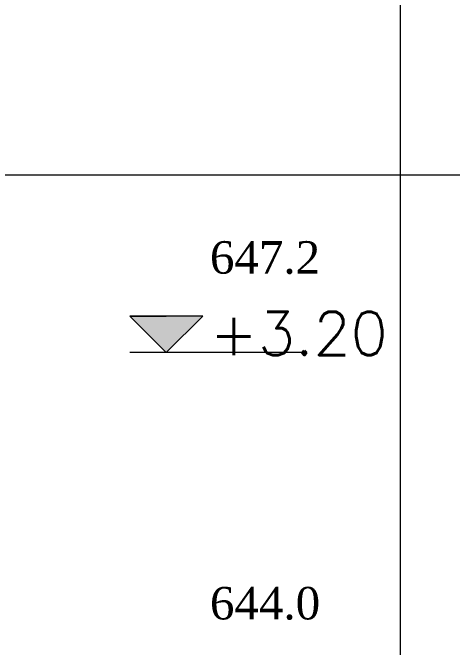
# Model space of a CAD drawing. Header units: millimetres. Extents: x 476244520 to 476657119, y 4620824743 to 4621446928.
# Drawn here: x 476572273 to 476576339, y 4621026445 to 4621032306 of the extents above; entities that cross this region are included whole.
import ezdxf

# ---------------------------------------------------------------- set-up
doc = ezdxf.new("R2010")
doc.units = ezdxf.units.MM
doc.header["$MEASUREMENT"] = 0
for name, color, linetype, lineweight in [('0_Pen_No__1_Pen_No__250', 7, 'Continuous', 0), ('0_Pen_No__250_Pen_No__142', 142, 'Continuous', 0), ('New_New_piketebi_Pen_No__7_Pen_No__1', 1, 'Continuous', 0), ('New_Structural - Bearing_Pen_No__1', 1, 'Continuous', 0), ('zoma_Pen_No__1_Pen_No__142', 142, 'Continuous', 0), ('zoma_Pen_No__5_Pen_No__142', 142, 'Continuous', 0)]:
    doc.layers.add(name, color=color, linetype=linetype, lineweight=lineweight)
doc.layers.add('zoma_Pen_No__5', color=7, linetype='Continuous')
doc.styles.add('GENERATED_STYLE_7', font='times.ttf')

# ---------------------------------------------------------------- blocks, each defined once
blk = doc.blocks.new('Line_3', base_point=(476567330.4, 4621030808.8))
at = {"layer": 'zoma_Pen_No__5_Pen_No__142', "color": 142, "linetype": 'Continuous', "lineweight": 0}
blk.add_line((476567430.4, 4621030808.8), (476583639.8, 4621030808.8), dxfattribs=at)

msp = doc.modelspace()

# ---------------------------------------------------------------- hatches: boundary and pattern name
at = {"layer": '0_Pen_No__250_Pen_No__142', "linetype": 'Continuous', "lineweight": 0}
msp.add_hatch(color=142, dxfattribs=at).paths.add_polyline_path([(476573693.375, 4621029166.785), (476574030.904, 4621029504.479), (476573355.682, 4621029504.314)])

# ---------------------------------------------------------------- linework, layer by layer
at = {"layer": '0_Pen_No__1_Pen_No__250', "color": 7, "linetype": 'Continuous', "lineweight": 0, "flags": 128}
for points in [[(476573693.375, 4621029166.785), (476573355.682, 4621029504.314), (476573693.293, 4621029504.396)], [(476573693.375, 4621029166.785), (476574030.904, 4621029504.479), (476573693.293, 4621029504.396)], [(476574955.764, 4621029167.094), (476573355.764, 4621029166.703)]]:
    msp.add_lwpolyline(points, dxfattribs=at)
at = {"layer": '0_Pen_No__250_Pen_No__142', "color": 142, "linetype": 'Continuous', "lineweight": 0, "flags": 128}
msp.add_lwpolyline([(476573693.375, 4621029166.785), (476574030.904, 4621029504.479), (476573355.682, 4621029504.314)], close=True, dxfattribs=at)
at = {"layer": 'New_Structural - Bearing_Pen_No__1', "color": 1, "linetype": 'Continuous', "lineweight": 0}
msp.add_line((476575855.391, 4621046996.649), (476575855.391, 4621020265.322), dxfattribs=at)

# ---------------------------------------------------------------- block references
at = {"layer": 'zoma_Pen_No__5', "color": 142, "linetype": 'Continuous', "lineweight": 0}
msp.add_blockref('Line_3', (476567330.35, 4621030808.825), dxfattribs=at)

# ---------------------------------------------------------------- texts
at = {"layer": 'New_New_piketebi_Pen_No__7_Pen_No__1', "color": 1, "linetype": 'Continuous', "lineweight": 0, "char_height": 300, "attachment_point": 4, "style": 'GENERATED_STYLE_7'}
for s, insert in [('\\A1;{\\pql;\\fTimes New Roman|b0|i0|c0|p18;64\\fTimes New Roman|b0|i0|c0|p18;7\\fTimes New Roman|b0|i0|c0|p18;.\\fTimes New Roman|b0|i0|c0|p18;2}', (476574097.513, 4621030042.708)), ('\\A1;{\\pql;\\fTimes New Roman|b0|i0|c0|p18;6\\fTimes New Roman|b0|i0|c0|p18;4\\fTimes New Roman|b0|i0|c0|p18;4.\\fTimes New Roman|b0|i0|c0|p18;0}', (476574097.513, 4621026849.081))]:
    msp.add_mtext(s, dxfattribs=dict(at, insert=insert))
at = {"layer": 'zoma_Pen_No__1_Pen_No__142', "color": 142, "linetype": 'Continuous', "lineweight": 0, "insert": (476574095.69, 4621029143.838), "char_height": 400, "attachment_point": 7, "rotation": 0.0139872}
msp.add_mtext('\\A1;{\\pql;\\Ftxt.shx;+\\Ftxt.shx;3\\Ftxt.shx;.20}', dxfattribs=at)

doc.saveas('drawing.dxf')
